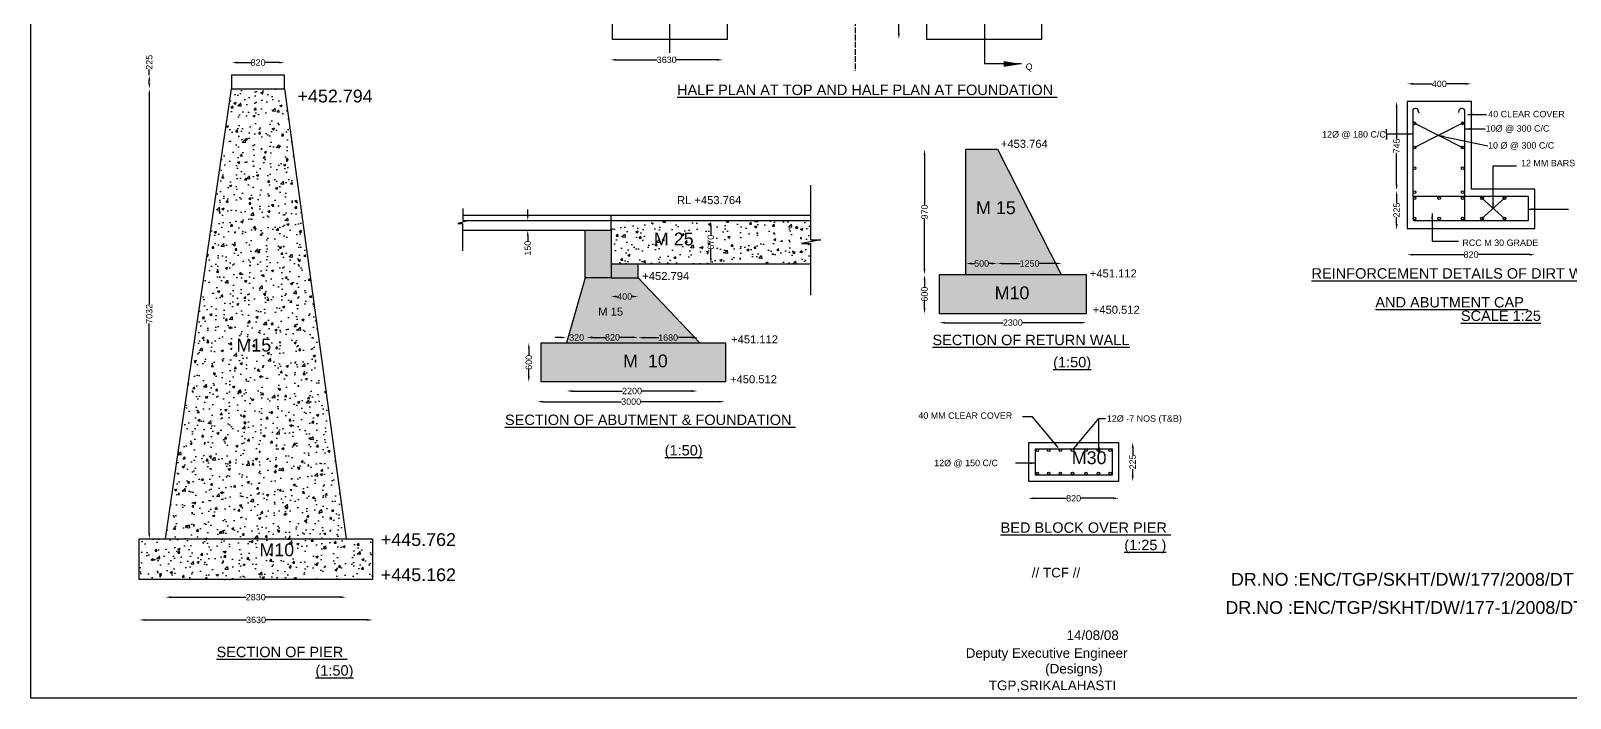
# Model space of a CAD drawing. Header units: millimetres. Extents: x 2052775 to 2129090, y 45591445 to 45653592.
# Drawn here: x 2052775 to 2100881, y 45591445 to 45612299 of the extents above; entities that cross this region are included whole.
import ezdxf

# ---------------------------------------------------------------- set-up
doc = ezdxf.new("R2010")
doc.units = ezdxf.units.MM
doc.header["$MEASUREMENT"] = 0
doc.linetypes.add('ACAD_ISO02W100', pattern=[15, 12, -3])
for name, color, linetype in [('DIMENSIONS', 7, 'Continuous'), ('DRAWING', 2, 'Continuous'), ('TEXT', 7, 'Continuous')]:
    doc.layers.add(name, color=color, linetype=linetype)
doc.styles.get("Standard").update_dxf_attribs({"font": 'arial.ttf', "height": 200})
doc.dimstyles.get("Standard").update_dxf_attribs({"dimtxt": 200, "dimasz": 175, "dimexe": 0.18, "dimexo": 0.0625, "dimgap": 0.09, "dimtad": 0, "dimdec": 0, "dimzin": 0, "dimdsep": 46, "dimtxsty": 'Standard', "dimcen": 0.09, "dimse1": 1, "dimse2": 1, "dimadec": 0, "dimazin": 0, "dimtfac": 1, "dimtdec": 0, "dimtofl": 0, "dimtmove": 0, "dimatfit": 3, "dimfxl": 1, "dimtolj": 1, "dimtzin": 0, "dimarcsym": 0})
pattern_1 = [(50, (0, 0), (717.2601826, -62.752135), [75, -825]), (355, (0, 0), (-138.751334, 752.192134), [60, -660]), (100.4514445, (59.8, -5.2), (578.508847, 689.439991), [63.740192, -701.142112]), (46.1842, (0, 200), (1067.24133, -165.51928), [112.5, -1237.5]), (96.6356355, (88.9, 186.2), (934.661946, 974.1186), [95.610342, -1051.71376]), (351.184164, (0, 200), (934.661945, 974.1186), [90, -990]), (21, (100, 150), (596.907052, -402.618891), [75, -825]), (326, (100, 150), (243.315332, 725.150045), [60, -660]), (71.4514447, (149.74, 116.45), (840.222377, 322.531153), [63.74019, -701.142112]), (37.5, (0, 0), (12.1598553, 332.8938538), [0, -652, 0, -670, 0, -662.5]), (7.5, (0, 0), (263.0695374, 394.411712), [0, -382, 0, -637, 0, -252.5]), (327.5, (-223, 0), (533.8224362, -22.5548717), [0, -250, 0, -780, 0, -1035]), (317.5, (-323, 0), (583.1861693, 100.1049823), [0, -325, 0, -518, 0, -735])]

# ---------------------------------------------------------------- blocks, each defined once
blk = doc.blocks.new('*D99')
at = {"layer": 'Defpoints', "color": 0, "transparency": 16777216}
for p in [(2070891, 45611367), (2074403, 45611391), (2074403, 45611367)]:
    blk.add_point(p, dxfattribs=at)
at = {"layer": 'DIMENSIONS', "color": 0, "lineweight": -2, "transparency": 16777216}
for p, q in [((2071066, 45611391), (2072349, 45611391)), ((2074228, 45611391), (2072945, 45611391))]:
    blk.add_line(p, q, dxfattribs=at)
at = {"layer": 'DIMENSIONS', "color": 0, "transparency": 16777216}
for points in [[(2071066, 45611420), (2071066, 45611362), (2070891, 45611391)], [(2074228, 45611420), (2074228, 45611362), (2074403, 45611391)]]:
    blk.add_solid(points, dxfattribs=at)
at = {"layer": 'DIMENSIONS', "color": 0, "transparency": 16777216, "insert": (2072647, 45611391), "char_height": 200, "attachment_point": 5}
blk.add_mtext('\\A1;3630', dxfattribs=at)
blk = doc.blocks.new('*D112')
at = {"layer": 'Defpoints', "color": 0, "transparency": 16777216}
for p in [(2097792, 45610642), (2095790, 45610091), (2097792, 45610091)]:
    blk.add_point(p, dxfattribs=at)
at = {"layer": 'DIMENSIONS', "color": 0, "lineweight": -2, "transparency": 16777216}
for p, q in [((2095965, 45610642), (2096566, 45610642)), ((2097617, 45610642), (2097015, 45610642))]:
    blk.add_line(p, q, dxfattribs=at)
at = {"layer": 'DIMENSIONS', "color": 0, "transparency": 16777216}
for points in [[(2095965, 45610671), (2095965, 45610613), (2095790, 45610642)], [(2097617, 45610671), (2097617, 45610613), (2097792, 45610642)]]:
    blk.add_solid(points, dxfattribs=at)
at = {"layer": 'DIMENSIONS', "color": 0, "transparency": 16777216, "insert": (2096791, 45610642), "char_height": 200, "attachment_point": 5}
blk.add_mtext('\\A1;400', dxfattribs=at)
blk = doc.blocks.new('*D113')
at = {"layer": 'Defpoints', "color": 0, "transparency": 16777216}
for p in [(2095790, 45610091), (2095457, 45607313), (2095790, 45607313)]:
    blk.add_point(p, dxfattribs=at)
at = {"layer": 'DIMENSIONS', "color": 0, "lineweight": -2, "transparency": 16777216}
for p, q in [((2095457, 45609916), (2095457, 45608923)), ((2095457, 45607488), (2095457, 45608481))]:
    blk.add_line(p, q, dxfattribs=at)
at = {"layer": 'DIMENSIONS', "color": 0, "transparency": 16777216}
for points in [[(2095428, 45609916), (2095486, 45609916), (2095457, 45610091)], [(2095428, 45607488), (2095486, 45607488), (2095457, 45607313)]]:
    blk.add_solid(points, dxfattribs=at)
at = {"layer": 'DIMENSIONS', "color": 0, "transparency": 16777216, "insert": (2095457, 45608702), "char_height": 200, "attachment_point": 5, "rotation": 90}
blk.add_mtext('\\A1;745', dxfattribs=at)
blk = doc.blocks.new('*D114')
at = {"layer": 'Defpoints', "color": 0, "transparency": 16777216}
for p in [(2095457, 45607313), (2095457, 45606082), (2095457, 45606082)]:
    blk.add_point(p, dxfattribs=at)
at = {"layer": 'DIMENSIONS', "color": 0, "lineweight": -2, "transparency": 16777216}
for p, q in [((2095457, 45607138), (2095457, 45606921)), ((2095457, 45606257), (2095457, 45606474))]:
    blk.add_line(p, q, dxfattribs=at)
at = {"layer": 'DIMENSIONS', "color": 0, "transparency": 16777216}
for points in [[(2095428, 45607138), (2095486, 45607138), (2095457, 45607313)], [(2095428, 45606257), (2095486, 45606257), (2095457, 45606082)]]:
    blk.add_solid(points, dxfattribs=at)
at = {"layer": 'DIMENSIONS', "color": 0, "transparency": 16777216, "insert": (2095457, 45606698), "char_height": 200, "attachment_point": 5, "rotation": 90}
blk.add_mtext('\\A1;225', dxfattribs=at)
blk = doc.blocks.new('*D115')
at = {"layer": 'Defpoints', "color": 0, "transparency": 16777216}
for p in [(2095790, 45606121), (2099777, 45606121), (2099777, 45605304)]:
    blk.add_point(p, dxfattribs=at)
at = {"layer": 'DIMENSIONS', "color": 0, "lineweight": -2, "transparency": 16777216}
for p, q in [((2095965, 45605304), (2097563, 45605304)), ((2099602, 45605304), (2098004, 45605304))]:
    blk.add_line(p, q, dxfattribs=at)
at = {"layer": 'DIMENSIONS', "color": 0, "transparency": 16777216}
for points in [[(2095965, 45605333), (2095965, 45605275), (2095790, 45605304)], [(2099602, 45605333), (2099602, 45605275), (2099777, 45605304)]]:
    blk.add_solid(points, dxfattribs=at)
at = {"layer": 'DIMENSIONS', "color": 0, "transparency": 16777216, "insert": (2097783, 45605304), "char_height": 200, "attachment_point": 5}
blk.add_mtext('\\A1;820', dxfattribs=at)
blk = doc.blocks.new('*D119')
at = {"layer": 'Defpoints', "color": 0, "transparency": 16777216}
for p in [(2086762, 45599440), (2086762, 45598219), (2087209, 45598219)]:
    blk.add_point(p, dxfattribs=at)
at = {"layer": 'DIMENSIONS', "color": 0, "lineweight": -2, "transparency": 16777216}
for p, q in [((2087209, 45599265), (2087209, 45599053)), ((2087209, 45598394), (2087209, 45598606))]:
    blk.add_line(p, q, dxfattribs=at)
at = {"layer": 'DIMENSIONS', "color": 0, "transparency": 16777216}
for points in [[(2087180, 45599265), (2087239, 45599265), (2087209, 45599440)], [(2087180, 45598394), (2087239, 45598394), (2087209, 45598219)]]:
    blk.add_solid(points, dxfattribs=at)
at = {"layer": 'DIMENSIONS', "color": 0, "transparency": 16777216, "insert": (2087209, 45598829), "char_height": 200, "attachment_point": 5, "rotation": 90}
blk.add_mtext('\\A1;225', dxfattribs=at)
blk = doc.blocks.new('*D120')
at = {"layer": 'Defpoints', "color": 0, "transparency": 16777216}
for p in [(2083946, 45597680), (2086779, 45597691), (2086779, 45597680)]:
    blk.add_point(p, dxfattribs=at)
at = {"layer": 'DIMENSIONS', "color": 0, "lineweight": -2, "transparency": 16777216}
for p, q in [((2084121, 45597691), (2085142, 45597691)), ((2086604, 45597691), (2085584, 45597691))]:
    blk.add_line(p, q, dxfattribs=at)
at = {"layer": 'DIMENSIONS', "color": 0, "transparency": 16777216}
for points in [[(2084121, 45597720), (2084121, 45597662), (2083946, 45597691)], [(2086604, 45597720), (2086604, 45597662), (2086779, 45597691)]]:
    blk.add_solid(points, dxfattribs=at)
at = {"layer": 'DIMENSIONS', "color": 0, "transparency": 16777216, "insert": (2085363, 45597691), "char_height": 200, "attachment_point": 5}
blk.add_mtext('\\A1;820', dxfattribs=at)
blk = doc.blocks.new('*D121')
at = {"layer": 'Defpoints', "color": 0, "transparency": 16777216}
for p in [(2080705, 45604682), (2081170, 45604682), (2081170, 45603458)]:
    blk.add_point(p, dxfattribs=at)
at = {"layer": 'DIMENSIONS', "color": 0, "lineweight": -2, "transparency": 16777216}
for p, q in [((2080705, 45604507), (2080705, 45604291)), ((2080705, 45603633), (2080705, 45603849))]:
    blk.add_line(p, q, dxfattribs=at)
at = {"layer": 'DIMENSIONS', "color": 0, "transparency": 16777216}
for points in [[(2080675, 45604507), (2080734, 45604507), (2080705, 45604682)], [(2080675, 45603633), (2080734, 45603633), (2080705, 45603458)]]:
    blk.add_solid(points, dxfattribs=at)
at = {"layer": 'DIMENSIONS', "color": 0, "transparency": 16777216, "insert": (2080705, 45604070), "char_height": 200, "attachment_point": 5, "rotation": 90}
blk.add_mtext('\\A1;600', dxfattribs=at)
blk = doc.blocks.new('*D122')
at = {"layer": 'Defpoints', "color": 0, "transparency": 16777216}
for p in [(2080705, 45608595), (2081170, 45608595), (2081170, 45604682)]:
    blk.add_point(p, dxfattribs=at)
at = {"layer": 'DIMENSIONS', "color": 0, "lineweight": -2, "transparency": 16777216}
for p, q in [((2080705, 45608420), (2080705, 45606859)), ((2080705, 45604857), (2080705, 45606418))]:
    blk.add_line(p, q, dxfattribs=at)
at = {"layer": 'DIMENSIONS', "color": 0, "transparency": 16777216}
for points in [[(2080675, 45608420), (2080734, 45608420), (2080705, 45608595)], [(2080675, 45604857), (2080734, 45604857), (2080705, 45604682)]]:
    blk.add_solid(points, dxfattribs=at)
at = {"layer": 'DIMENSIONS', "color": 0, "transparency": 16777216, "insert": (2080705, 45606638), "char_height": 200, "attachment_point": 5, "rotation": 90}
blk.add_mtext('\\A1;970', dxfattribs=at)
blk = doc.blocks.new('*D123')
at = {"layer": 'Defpoints', "color": 0, "transparency": 16777216}
for p in [(2081996, 45604976), (2082979, 45605028), (2082979, 45604976)]:
    blk.add_point(p, dxfattribs=at)
at = {"layer": 'DIMENSIONS', "color": 0, "lineweight": -2, "transparency": 16777216}
for p, q in [((2082171, 45605028), (2082267, 45605028)), ((2082804, 45605028), (2082708, 45605028))]:
    blk.add_line(p, q, dxfattribs=at)
at = {"layer": 'DIMENSIONS', "color": 0, "transparency": 16777216}
for points in [[(2082171, 45605057), (2082171, 45604999), (2081996, 45605028)], [(2082804, 45605057), (2082804, 45604999), (2082979, 45605028)]]:
    blk.add_solid(points, dxfattribs=at)
at = {"layer": 'DIMENSIONS', "color": 0, "transparency": 16777216, "insert": (2082487, 45605028), "char_height": 200, "attachment_point": 5}
blk.add_mtext('\\A1;500', dxfattribs=at)
blk = doc.blocks.new('*D124')
at = {"layer": 'Defpoints', "color": 0, "transparency": 16777216}
for p in [(2082979, 45605028), (2084990, 45605028), (2084990, 45605028)]:
    blk.add_point(p, dxfattribs=at)
at = {"layer": 'DIMENSIONS', "color": 0, "lineweight": -2, "transparency": 16777216}
for p, q in [((2083154, 45605028), (2083696, 45605028)), ((2084815, 45605028), (2084274, 45605028))]:
    blk.add_line(p, q, dxfattribs=at)
at = {"layer": 'DIMENSIONS', "color": 0, "transparency": 16777216}
for points in [[(2083154, 45605057), (2083154, 45604999), (2082979, 45605028)], [(2084815, 45605057), (2084815, 45604999), (2084990, 45605028)]]:
    blk.add_solid(points, dxfattribs=at)
at = {"layer": 'DIMENSIONS', "color": 0, "transparency": 16777216, "insert": (2083985, 45605028), "char_height": 200, "attachment_point": 5}
blk.add_mtext('\\A1;1250', dxfattribs=at)
blk = doc.blocks.new('*D125')
at = {"layer": 'Defpoints', "color": 0, "transparency": 16777216}
for p in [(2074166, 45606367), (2074025, 45605016), (2074166, 45605016)]:
    blk.add_point(p, dxfattribs=at)
at = {"layer": 'DIMENSIONS', "color": 0, "lineweight": -2, "transparency": 16777216}
for p, q in [((2074025, 45606192), (2074025, 45605913)), ((2074025, 45605191), (2074025, 45605470))]:
    blk.add_line(p, q, dxfattribs=at)
at = {"layer": 'DIMENSIONS', "color": 0, "transparency": 16777216}
for points in [[(2073996, 45606192), (2074054, 45606192), (2074025, 45606367)], [(2073996, 45605191), (2074054, 45605191), (2074025, 45605016)]]:
    blk.add_solid(points, dxfattribs=at)
at = {"layer": 'DIMENSIONS', "color": 0, "transparency": 16777216, "insert": (2074025, 45605692), "char_height": 200, "attachment_point": 5, "rotation": 90}
blk.add_mtext('\\A1;670', dxfattribs=at)
blk = doc.blocks.new('*D126')
at = {"layer": 'Defpoints', "color": 0, "transparency": 16777216}
for p in [(2070913, 45604578), (2071752, 45604578), (2071752, 45603996)]:
    blk.add_point(p, dxfattribs=at)
at = {"layer": 'DIMENSIONS', "color": 0, "lineweight": -2, "transparency": 16777216}
for p, q in [((2071088, 45603996), (2071108, 45603996)), ((2071577, 45603996), (2071557, 45603996))]:
    blk.add_line(p, q, dxfattribs=at)
at = {"layer": 'DIMENSIONS', "color": 0, "transparency": 16777216}
for points in [[(2071088, 45604025), (2071088, 45603967), (2070913, 45603996)], [(2071577, 45604025), (2071577, 45603967), (2071752, 45603996)]]:
    blk.add_solid(points, dxfattribs=at)
at = {"layer": 'DIMENSIONS', "color": 0, "transparency": 16777216, "insert": (2071333, 45603996), "char_height": 200, "attachment_point": 5}
blk.add_mtext('\\A1;400', dxfattribs=at)
blk = doc.blocks.new('*D127')
at = {"layer": 'Defpoints', "color": 0, "transparency": 16777216}
for p in [(2069511, 45602550), (2070152, 45602715), (2070152, 45602550)]:
    blk.add_point(p, dxfattribs=at)
at = {"layer": 'DIMENSIONS', "color": 0, "lineweight": -2, "transparency": 16777216}
for p, q in [((2069336, 45602715), (2069161, 45602715)), ((2070327, 45602715), (2070502, 45602715))]:
    blk.add_line(p, q, dxfattribs=at)
at = {"layer": 'DIMENSIONS', "color": 0, "transparency": 16777216}
for points in [[(2069336, 45602744), (2069336, 45602686), (2069511, 45602715)], [(2070327, 45602744), (2070327, 45602686), (2070152, 45602715)]]:
    blk.add_solid(points, dxfattribs=at)
at = {"layer": 'DIMENSIONS', "color": 0, "transparency": 16777216, "insert": (2069832, 45602715), "char_height": 200, "attachment_point": 5}
blk.add_mtext('\\A1;320', dxfattribs=at)
blk = doc.blocks.new('*D128')
at = {"layer": 'Defpoints', "color": 0, "transparency": 16777216}
for p in [(2070152, 45602715), (2071755, 45602720), (2071755, 45602715)]:
    blk.add_point(p, dxfattribs=at)
at = {"layer": 'DIMENSIONS', "color": 0, "lineweight": -2, "transparency": 16777216}
for p, q in [((2070327, 45602720), (2070733, 45602720)), ((2071580, 45602720), (2071174, 45602720))]:
    blk.add_line(p, q, dxfattribs=at)
at = {"layer": 'DIMENSIONS', "color": 0, "transparency": 16777216}
for points in [[(2070327, 45602749), (2070327, 45602691), (2070152, 45602720)], [(2071580, 45602749), (2071580, 45602691), (2071755, 45602720)]]:
    blk.add_solid(points, dxfattribs=at)
at = {"layer": 'DIMENSIONS', "color": 0, "transparency": 16777216, "insert": (2070953, 45602720), "char_height": 200, "attachment_point": 5}
blk.add_mtext('\\A1;820', dxfattribs=at)
blk = doc.blocks.new('*D129')
at = {"layer": 'Defpoints', "color": 0, "transparency": 16777216}
for p in [(2071760, 45602721), (2073620, 45602721), (2073620, 45602711)]:
    blk.add_point(p, dxfattribs=at)
at = {"layer": 'DIMENSIONS', "color": 0, "lineweight": -2, "transparency": 16777216}
for p, q in [((2071935, 45602711), (2072401, 45602711)), ((2073445, 45602711), (2072979, 45602711))]:
    blk.add_line(p, q, dxfattribs=at)
at = {"layer": 'DIMENSIONS', "color": 0, "transparency": 16777216}
for points in [[(2071935, 45602740), (2071935, 45602682), (2071760, 45602711)], [(2073445, 45602740), (2073445, 45602682), (2073620, 45602711)]]:
    blk.add_solid(points, dxfattribs=at)
at = {"layer": 'DIMENSIONS', "color": 0, "transparency": 16777216, "insert": (2072690, 45602711), "char_height": 200, "attachment_point": 5}
blk.add_mtext('\\A1;1680', dxfattribs=at)
blk = doc.blocks.new('*D130')
at = {"layer": 'Defpoints', "color": 0, "transparency": 16777216}
for p in [(2068723, 45602550), (2068337, 45601325), (2068723, 45601325)]:
    blk.add_point(p, dxfattribs=at)
at = {"layer": 'DIMENSIONS', "color": 0, "lineweight": -2, "transparency": 16777216}
for p, q in [((2068337, 45602375), (2068337, 45602159)), ((2068337, 45601500), (2068337, 45601717))]:
    blk.add_line(p, q, dxfattribs=at)
at = {"layer": 'DIMENSIONS', "color": 0, "transparency": 16777216}
for points in [[(2068308, 45602375), (2068366, 45602375), (2068337, 45602550)], [(2068308, 45601500), (2068366, 45601500), (2068337, 45601325)]]:
    blk.add_solid(points, dxfattribs=at)
at = {"layer": 'DIMENSIONS', "color": 0, "transparency": 16777216, "insert": (2068337, 45601938), "char_height": 200, "attachment_point": 5, "rotation": 90}
blk.add_mtext('\\A1;600', dxfattribs=at)
blk = doc.blocks.new('*D131')
at = {"layer": 'Defpoints', "color": 0, "transparency": 16777216}
for p in [(2069523, 45600962), (2073607, 45601043), (2073607, 45600962)]:
    blk.add_point(p, dxfattribs=at)
at = {"layer": 'DIMENSIONS', "color": 0, "lineweight": -2, "transparency": 16777216}
for p, q in [((2069698, 45601043), (2071265, 45601043)), ((2073432, 45601043), (2071865, 45601043))]:
    blk.add_line(p, q, dxfattribs=at)
at = {"layer": 'DIMENSIONS', "color": 0, "transparency": 16777216}
for points in [[(2069698, 45601072), (2069698, 45601014), (2069523, 45601043)], [(2073432, 45601072), (2073432, 45601014), (2073607, 45601043)]]:
    blk.add_solid(points, dxfattribs=at)
at = {"layer": 'DIMENSIONS', "color": 0, "transparency": 16777216, "insert": (2071565, 45601043), "char_height": 200, "attachment_point": 5}
blk.add_mtext('\\A1;2200', dxfattribs=at)
blk = doc.blocks.new('*D132')
at = {"layer": 'Defpoints', "color": 0, "transparency": 16777216}
for p in [(2068605, 45600710), (2068605, 45600580), (2074468, 45600580)]:
    blk.add_point(p, dxfattribs=at)
at = {"layer": 'DIMENSIONS', "color": 0, "lineweight": -2, "transparency": 16777216}
for p, q in [((2068780, 45600710), (2071238, 45600710)), ((2074293, 45600710), (2071835, 45600710))]:
    blk.add_line(p, q, dxfattribs=at)
at = {"layer": 'DIMENSIONS', "color": 0, "transparency": 16777216}
for points in [[(2068780, 45600739), (2068780, 45600681), (2068605, 45600710)], [(2074293, 45600739), (2074293, 45600681), (2074468, 45600710)]]:
    blk.add_solid(points, dxfattribs=at)
at = {"layer": 'DIMENSIONS', "color": 0, "transparency": 16777216, "insert": (2071536, 45600710), "char_height": 200, "attachment_point": 5}
blk.add_mtext('\\A1;3000', dxfattribs=at)
blk = doc.blocks.new('*D133')
at = {"layer": 'Defpoints', "color": 0, "transparency": 16777216}
for p in [(2056173, 45595156), (2063457, 45595156), (2063457, 45593891)]:
    blk.add_point(p, dxfattribs=at)
at = {"layer": 'DIMENSIONS', "color": 0, "lineweight": -2, "transparency": 16777216}
for p, q in [((2056348, 45593891), (2059517, 45593891)), ((2063282, 45593891), (2060113, 45593891))]:
    blk.add_line(p, q, dxfattribs=at)
at = {"layer": 'DIMENSIONS', "color": 0, "transparency": 16777216}
for points in [[(2056348, 45593920), (2056348, 45593862), (2056173, 45593891)], [(2063282, 45593920), (2063282, 45593862), (2063457, 45593891)]]:
    blk.add_solid(points, dxfattribs=at)
at = {"layer": 'DIMENSIONS', "color": 0, "transparency": 16777216, "insert": (2059815, 45593891), "char_height": 200, "attachment_point": 5}
blk.add_mtext('\\A1;3630', dxfattribs=at)
blk = doc.blocks.new('*D134')
at = {"layer": 'Defpoints', "color": 0, "transparency": 16777216}
for p in [(2056984, 45596422), (2062626, 45596422), (2062626, 45594602)]:
    blk.add_point(p, dxfattribs=at)
at = {"layer": 'DIMENSIONS', "color": 0, "lineweight": -2, "transparency": 16777216}
for p, q in [((2057159, 45594602), (2059505, 45594602)), ((2062451, 45594602), (2060105, 45594602))]:
    blk.add_line(p, q, dxfattribs=at)
at = {"layer": 'DIMENSIONS', "color": 0, "transparency": 16777216}
for points in [[(2057159, 45594631), (2057159, 45594573), (2056984, 45594602)], [(2062451, 45594631), (2062451, 45594573), (2062626, 45594602)]]:
    blk.add_solid(points, dxfattribs=at)
at = {"layer": 'DIMENSIONS', "color": 0, "transparency": 16777216, "insert": (2059805, 45594602), "char_height": 200, "attachment_point": 5}
blk.add_mtext('\\A1;2830', dxfattribs=at)
blk = doc.blocks.new('*D135')
at = {"layer": 'Defpoints', "color": 0, "transparency": 16777216}
for p in [(2060706, 45611305), (2059051, 45610917), (2060706, 45610917)]:
    blk.add_point(p, dxfattribs=at)
at = {"layer": 'DIMENSIONS', "color": 0, "lineweight": -2, "transparency": 16777216}
for p, q in [((2059226, 45611305), (2059658, 45611305)), ((2060531, 45611305), (2060100, 45611305))]:
    blk.add_line(p, q, dxfattribs=at)
at = {"layer": 'DIMENSIONS', "color": 0, "transparency": 16777216}
for points in [[(2059226, 45611334), (2059226, 45611276), (2059051, 45611305)], [(2060531, 45611334), (2060531, 45611276), (2060706, 45611305)]]:
    blk.add_solid(points, dxfattribs=at)
at = {"layer": 'DIMENSIONS', "color": 0, "transparency": 16777216, "insert": (2059879, 45611305), "char_height": 200, "attachment_point": 5}
blk.add_mtext('\\A1;820', dxfattribs=at)
blk = doc.blocks.new('*D136')
at = {"layer": 'Defpoints', "color": 0, "transparency": 16777216}
for p in [(2056478, 45610917), (2059051, 45610917), (2059051, 45610484)]:
    blk.add_point(p, dxfattribs=at)
at = {"layer": 'DIMENSIONS', "color": 0, "lineweight": -2, "transparency": 16777216}
for p, q in [((2056478, 45610917), (2056478, 45611092)), ((2056478, 45610659), (2056478, 45610742))]:
    blk.add_line(p, q, dxfattribs=at)
at = {"layer": 'DIMENSIONS', "color": 0, "transparency": 16777216}
for points in [[(2056449, 45610742), (2056508, 45610742), (2056478, 45610917)], [(2056449, 45610659), (2056508, 45610659), (2056478, 45610484)]]:
    blk.add_solid(points, dxfattribs=at)
at = {"layer": 'DIMENSIONS', "color": 0, "transparency": 16777216, "insert": (2056478, 45611315), "char_height": 200, "attachment_point": 5, "rotation": 90}
blk.add_mtext('\\A1;225', dxfattribs=at)
blk = doc.blocks.new('*D137')
at = {"layer": 'Defpoints', "color": 0, "transparency": 16777216}
for p in [(2059051, 45610484), (2056478, 45596422), (2059051, 45596422)]:
    blk.add_point(p, dxfattribs=at)
at = {"layer": 'DIMENSIONS', "color": 0, "lineweight": -2, "transparency": 16777216}
for p, q in [((2056478, 45610309), (2056478, 45603750)), ((2056478, 45596597), (2056478, 45603156))]:
    blk.add_line(p, q, dxfattribs=at)
at = {"layer": 'DIMENSIONS', "color": 0, "transparency": 16777216}
for points in [[(2056449, 45610309), (2056508, 45610309), (2056478, 45610484)], [(2056449, 45596597), (2056508, 45596597), (2056478, 45596422)]]:
    blk.add_solid(points, dxfattribs=at)
at = {"layer": 'DIMENSIONS', "color": 0, "transparency": 16777216, "insert": (2056478, 45603453), "char_height": 200, "attachment_point": 5, "rotation": 90}
blk.add_mtext('\\A1;7032', dxfattribs=at)
blk = doc.blocks.new('*D138')
at = {"layer": 'Defpoints', "color": 0, "transparency": 16777216}
for p in [(2081170, 45603458), (2085757, 45603458), (2085757, 45603179)]:
    blk.add_point(p, dxfattribs=at)
at = {"layer": 'DIMENSIONS', "color": 0, "lineweight": -2, "transparency": 16777216}
for p, q in [((2081345, 45603179), (2083163, 45603179)), ((2085582, 45603179), (2083764, 45603179))]:
    blk.add_line(p, q, dxfattribs=at)
at = {"layer": 'DIMENSIONS', "color": 0, "transparency": 16777216}
for points in [[(2081345, 45603208), (2081345, 45603149), (2081170, 45603179)], [(2085582, 45603208), (2085582, 45603149), (2085757, 45603179)]]:
    blk.add_solid(points, dxfattribs=at)
at = {"layer": 'DIMENSIONS', "color": 0, "transparency": 16777216, "insert": (2083463, 45603179), "char_height": 200, "attachment_point": 5}
blk.add_mtext('\\A1;2300', dxfattribs=at)
blk = doc.blocks.new('*D139')
at = {"layer": 'Defpoints', "color": 0, "transparency": 16777216}
for p in [(2068305, 45606367), (2068305, 45606068), (2068305, 45606068)]:
    blk.add_point(p, dxfattribs=at)
at = {"layer": 'DIMENSIONS', "color": 0, "lineweight": -2, "transparency": 16777216}
for p, q in [((2068305, 45606542), (2068305, 45606717)), ((2068305, 45605893), (2068305, 45605718))]:
    blk.add_line(p, q, dxfattribs=at)
at = {"layer": 'DIMENSIONS', "color": 0, "transparency": 16777216}
for points in [[(2068276, 45606542), (2068335, 45606542), (2068305, 45606367)], [(2068276, 45605893), (2068335, 45605893), (2068305, 45606068)]]:
    blk.add_solid(points, dxfattribs=at)
at = {"layer": 'DIMENSIONS', "color": 0, "transparency": 16777216, "insert": (2068305, 45605506), "char_height": 200, "attachment_point": 5, "rotation": 90}
blk.add_mtext('\\A1;150', dxfattribs=at)
blk = doc.blocks.new('*D142')
at = {"layer": 'Defpoints', "color": 0, "transparency": 16777216}
for p in [(2080769, 45626190), (2079902, 45612040), (2080769, 45612040)]:
    blk.add_point(p, dxfattribs=at)
at = {"layer": 'DIMENSIONS', "color": 0, "lineweight": -2, "transparency": 16777216}
for p, q in [((2079902, 45626015), (2079902, 45619482)), ((2079902, 45612215), (2079902, 45618748))]:
    blk.add_line(p, q, dxfattribs=at)
at = {"layer": 'DIMENSIONS', "color": 0, "transparency": 16777216}
for points in [[(2079872, 45626015), (2079931, 45626015), (2079902, 45626190)], [(2079872, 45612215), (2079931, 45612215), (2079902, 45612040)]]:
    blk.add_solid(points, dxfattribs=at)
at = {"layer": 'DIMENSIONS', "color": 0, "transparency": 16777216, "insert": (2079902, 45619115), "char_height": 200, "attachment_point": 5, "rotation": 90}
blk.add_mtext('\\A1;14030', dxfattribs=at)

msp = doc.modelspace()

# ---------------------------------------------------------------- hatches: boundary and pattern name
at = {"layer": 'DIMENSIONS'}
h = msp.add_hatch(dxfattribs=at)
h.set_pattern_fill('AR-CONC', color=0, scale=100)
h.set_pattern_definition(pattern_1)
h.paths.add_polyline_path([(2060708.2, 45610484.3), (2059051.2, 45610484.3), (2056984.3, 45596422.2), (2062625.7, 45596422.2)])
h.paths.add_polyline_path([(2059097.6, 45602169.3), (2060388.9, 45602169.3), (2060388.9, 45602782), (2059097.6, 45602782)], flags=24)
h = msp.add_hatch(dxfattribs=at)
h.set_pattern_fill('AR-CONC', color=0, scale=100)
h.set_pattern_definition(pattern_1)
h.paths.add_polyline_path([(2082982.5, 45608600.7), (2081995.6, 45608600.7), (2081995.6, 45604681.9), (2084972.2, 45604681.9)])
h.paths.add_polyline_path([(2085757.1, 45604681.9), (2081169.9, 45604681.9), (2081169.9, 45603457.9), (2085757.1, 45603457.9)])
h.paths.add_polyline_path([(2074479.2, 45602550.3), (2068723.2, 45602550.3), (2068723.2, 45601325.4), (2074479.2, 45601325.4)])
h.paths.add_polyline_path([(2071752.1, 45604577.5), (2070913.1, 45604577.5), (2070103, 45604577.5), (2069511.1, 45602550.3), (2073679.3, 45602550.3)])
h.paths.add_polyline_path([(2071752.1, 45605016.3), (2070913.1, 45605016.3), (2070913.1, 45604577.5), (2071752.1, 45604577.5)])
h.paths.add_polyline_path([(2070913.1, 45606067.6), (2070103, 45606067.6), (2070103, 45604577.5), (2070913.1, 45604577.5)])
h.paths.add_polyline_path([(2082205.1, 45604820.8), (2082771.3, 45604820.8), (2082771.3, 45605232.9), (2082205.1, 45605232.9)], flags=24)
h.paths.add_polyline_path([(2083615.4, 45604820.8), (2084336.9, 45604820.8), (2084336.9, 45605232.9), (2083615.4, 45605232.9)], flags=24)
h.paths.add_polyline_path([(2082209.9, 45606461.4), (2083656.4, 45606461.4), (2083656.4, 45607074.1), (2082209.9, 45607074.1)], flags=24)
h.paths.add_polyline_path([(2082790.8, 45603803.1), (2084082.1, 45603803.1), (2084082.1, 45604415.8), (2082790.8, 45604415.8)], flags=24)
h.paths.add_polyline_path([(2071181.3, 45601675.2), (2072938.3, 45601675.2), (2072938.3, 45602287.9), (2071181.3, 45602287.9)], flags=24)
h.paths.add_polyline_path([(2071054.4, 45603788.4), (2071620.6, 45603788.4), (2071620.6, 45604200.5), (2071054.4, 45604200.5)], flags=24)
h.paths.add_polyline_path([(2069549.3, 45602507.2), (2070115.5, 45602507.2), (2070115.5, 45602919.4), (2069549.3, 45602919.4)], flags=9)
h.paths.add_polyline_path([(2070671.4, 45602512.7), (2071237.6, 45602512.7), (2071237.6, 45602924.8), (2070671.4, 45602924.8)], flags=9)
h.paths.add_polyline_path([(2072320.9, 45602503.5), (2073042.4, 45602503.5), (2073042.4, 45602915.7), (2072320.9, 45602915.7)], flags=9)
h.paths.add_polyline_path([(2070443.7, 45603331.5), (2071444.8, 45603331.5), (2071444.8, 45603714.4), (2070443.7, 45603714.4)], flags=24)
h = msp.add_hatch(dxfattribs=at)
h.set_pattern_fill('AR-CONC', color=0, scale=100)
h.set_pattern_definition(pattern_1)
h.paths.add_polyline_path([(2077465.3, 45605766.8), (2077145, 45605766.8), (2077145, 45606367), (2070913.1, 45606367), (2070913.1, 45606067.6), (2070913.1, 45605016.3), (2077137.5, 45605016.3), (2077137.5, 45605652.7), (2076857, 45605652.7)])
h.paths.add_polyline_path([(2074232.8, 45605410), (2074232.8, 45605976.2), (2073820.6, 45605976.2), (2073820.6, 45605410)], flags=24)
h.paths.add_polyline_path([(2072143.8, 45605485.3), (2073590.3, 45605485.3), (2073590.3, 45606098), (2072143.8, 45606098)], flags=24)
h = msp.add_hatch(dxfattribs=at)
h.set_pattern_fill('AR-CONC', color=0, scale=100)
h.set_pattern_definition(pattern_1)
h.paths.add_polyline_path([(2063457.3, 45596422.2), (2056157.6, 45596422.2), (2056157.6, 45595155.7), (2063457.3, 45595155.7)])
h.paths.add_polyline_path([(2059816.7, 45595772.9), (2061108, 45595772.9), (2061108, 45596385.6), (2059816.7, 45596385.6)], flags=24)

# ---------------------------------------------------------------- linework, layer by layer
at = {"layer": 'DRAWING', "color": 0}
for points in [[(2052775.1, 45653592.2), (2128957, 45653592.2), (2128957, 45591445.5), (2052775.1, 45591445.5)], [(2059051.2, 45610484.3), (2060706.3, 45610484.3), (2060706.3, 45610916.7), (2059051.2, 45610916.7)], [(2095969.8, 45606368.5), (2099574.7, 45606368.5), (2099574.7, 45607123.8), (2095969.8, 45607123.8)], [(2081169.9, 45604681.9), (2085757.1, 45604681.9), (2085757.1, 45603457.9), (2081169.9, 45603457.9)], [(2068723.2, 45602550.3), (2074479.2, 45602550.3), (2074479.2, 45601325.4), (2068723.2, 45601325.4)], [(2083963.3, 45599439.7), (2086762.4, 45599439.7), (2086762.4, 45598219.2), (2083963.3, 45598219.2)], [(2084173.2, 45599240.7), (2086565.8, 45599240.7), (2086565.8, 45598409.6), (2084173.2, 45598409.6)], [(2056157.6, 45596422.2), (2063457.3, 45596422.2), (2063457.3, 45595155.7), (2056157.6, 45595155.7)]]:
    msp.add_lwpolyline(points, close=True, dxfattribs=at)
at = {"layer": 'DRAWING', "color": 0, "linetype": 'ACAD_ISO02W100', "ltscale": 15}
msp.add_lwpolyline([(2078540.2, 45635354.7), (2078540.2, 45611049.8)], dxfattribs=at)
at = {"layer": 'DRAWING', "color": 0}
for points in [[(2072741.1, 45611609.1), (2072741.1, 45628059.6)], [(2082574.2, 45628019.7), (2082574.2, 45611266.3)], [(2070944.5, 45619144), (2070944.5, 45612040.2), (2074548.5, 45612040.2), (2074548.5, 45619144)], [(2080769, 45619144), (2080769, 45612040.2), (2084373.1, 45612040.2), (2084373.1, 45619144)], [(2056984.3, 45596422.2), (2059051.2, 45610484.3), (2060708.2, 45610484.3), (2062625.7, 45596422.2)], [(2095789.5, 45610091.2), (2095789.5, 45606120.8), (2099777.5, 45606120.8), (2099777.5, 45607349.8), (2097791.6, 45607349.8), (2097791.6, 45610091.2), (2095789.5, 45610091.2)], [(2096016.5, 45609407.9), (2097519.3, 45608656)], [(2097519.3, 45609407.9), (2096016.5, 45608656)], [(2081995.6, 45604681.9), (2081995.6, 45608600.7), (2082982.5, 45608600.7), (2084972.2, 45604681.9)], [(2077145, 45607475.8), (2077145, 45605766.8), (2077465.3, 45605766.8), (2076857, 45605652.7), (2077137.5, 45605652.7), (2077137.5, 45604039)], [(2066277.1, 45606750.7), (2066277.1, 45606367), (2066452.4, 45606367), (2066114.9, 45606275.8), (2066269.7, 45606275.8), (2066269.7, 45605428.6)], [(2098825.3, 45607067), (2098124.1, 45606437.3)], [(2098124.1, 45607067), (2098825.3, 45606437.3)], [(2066269.7, 45606067.6), (2070913.1, 45606067.6), (2070913.1, 45606539.2)], [(2066277.1, 45606539.2), (2077145, 45606539.2)], [(2066452.4, 45606367), (2077145, 45606367)], [(2070913.1, 45606067.6), (2070913.1, 45604577.5), (2070103, 45604577.5), (2070103, 45606067.6)], [(2070913.1, 45605016.3), (2077137.5, 45605016.3)], [(2070913.1, 45604577.5), (2071752.1, 45604577.5), (2071752.1, 45605016.3)], [(2070103, 45604577.5), (2069511.1, 45602550.3)], [(2071752.1, 45604577.5), (2073679.3, 45602550.3)]]:
    msp.add_lwpolyline(points, dxfattribs=at)
for points in [[(2095969.8, 45607123.8), (2095969.8, 45609804.3, -1), (2096119.9, 45609804.3), (2096147.8, 45609730.8)], [(2097400.6, 45609747), (2097411.8, 45609811.9, -1), (2097574.4, 45609783.8), (2097574.4, 45606368.5)]]:
    msp.add_lwpolyline(points, format="xyb", dxfattribs=at)
for centre, radius in [((2096016.5, 45609407.9), 42.6), ((2097519.3, 45609407.9), 42.6), ((2096016.5, 45608656), 42.6), ((2097519.3, 45608656), 42.6), ((2096016.5, 45608003.7), 42.6), ((2097519.3, 45608003.7), 42.6), ((2096016.5, 45607259.3), 42.6), ((2096016.5, 45607067), 42.6), ((2096786.2, 45607067), 42.6), ((2097519.3, 45607259.3), 42.6), ((2097519.3, 45607067), 42.6), ((2098124.1, 45607067), 42.6), ((2098825.3, 45607067), 42.6), ((2096016.5, 45606437.3), 42.6), ((2096786.2, 45606437.3), 42.6), ((2097519.3, 45606437.3), 42.6), ((2098124.1, 45606437.3), 42.6), ((2098825.3, 45606437.3), 42.6), ((2084228.8, 45599193.7), 40.1), ((2084585.4, 45599193.7), 40.1), ((2084946.2, 45599193.7), 40.1), ((2085326.1, 45599193.7), 40.1), ((2085749.1, 45599193.7), 40.1), ((2086142.4, 45599193.7), 40.1), ((2086505.9, 45599193.7), 40.1), ((2084228.8, 45598472.8), 40.1), ((2084585.4, 45598472.8), 40.1), ((2084946.2, 45598472.8), 40.1), ((2085326.1, 45598472.8), 40.1), ((2085749.1, 45598472.8), 40.1), ((2086142.4, 45598472.8), 40.1), ((2086505.9, 45598472.8), 40.1)]:
    msp.add_circle(centre, radius, dxfattribs=at)

# ---------------------------------------------------------------- texts
at = {"layer": 'TEXT', "color": 0}
for s, height, p in [('Q', 200, (2083864.2, 45611077.6)), ('%%UHALF PLAN AT TOP AND HALF PLAN AT FOUNDATION ', 325, (2072969.9, 45610290.6)), (' +452.794', 400, (2060956.9, 45610060.3)), ('40 CLEAR COVER ', 200, (2098319.6, 45609596.9)), ('12Ø @ 180 C/C', 200, (2093128.6, 45608963)), ('10Ø @ 300 C/C', 200, (2098240.6, 45609148)), ('+453.764', 250, (2083089, 45608642.1)), ('10 Ø @ 300 C/C', 200, (2098312.7, 45608617.4)), ('12 MM BARS 7 NOS. @ TOP & 7 NOS.@ BOTTOM ', 200, (2099342.9, 45608066.4)), ('RL +453.764', 250, (2072969.5, 45606883.4)), ('M 15', 400, (2082312, 45606570.3)), ('M 25', 400, (2072245.9, 45605594.3)), ('RCC M 30 GRADE ', 200, (2097510.7, 45605577.3)), ('+452.794', 250, (2071883.4, 45604512.4)), ('+451.112', 250, (2085868.6, 45604592.5)), ('%%UREINFORCEMENT DETAILS OF DIRT WALL ', 325, (2092796, 45604556)), ('M10', 400, (2082892.9, 45603912)), ('%%UAND ABUTMENT CAP ', 325, (2094791.4, 45603654.3)), ('M 15 ', 250, (2070507.5, 45603399.6)), ('+450.512', 250, (2085962.5, 45603458.3)), ('%%USCALE 1:25', 325, (2097465.4, 45603232.8)), ('+451.112', 250, (2074659, 45602532.6)), ('%%USECTION OF RETURN WALL', 325, (2080951.5, 45602476.5)), ('M15', 400, (2059199.7, 45602278.2)), ('M  10 ', 400, (2071283.4, 45601784.1)), ('%%U(1:50)', 325, (2084724, 45601782.8)), ('+450.512', 250, (2074625.9, 45601286.9)), ('40 MM CLEAR COVER ', 200, (2080510.4, 45600175.1)), ('%%USECTION OF ABUTMENT & FOUNDATION ', 325, (2067593.4, 45599981.5)), ('12Ø -7 NOS (T&B)', 200, (2086400.8, 45600084.3)), ('%%U(1:50)', 325, (2072583.9, 45599029)), ('M30', 400, (2085304.3, 45598758.8)), ('12Ø @ 150 C/C', 200, (2081005.7, 45598694.7)), ('+445.762', 400, (2063715.9, 45596201.3)), ('%%UBED BLOCK OVER PIER ', 325, (2083081.3, 45596614.4)), ('M10', 400, (2059918.8, 45595881.9)), ('%%U(1:25 )', 325, (2086946.8, 45596071.8)), ('+445.162', 400, (2063715.9, 45595103.3)), ('// TCF //', 300, (2084055.7, 45595220.1)), ('DR.NO :ENC/TGP/SKHT/DW/177/2008/DT 14/08/08', 400, (2090278.1, 45594959.3)), ('DR.NO :ENC/TGP/SKHT/DW/177-1/2008/DT 14/08/08', 400, (2090106.9, 45594079.6)), ('14/08/08', 300, (2085142.4, 45593264.1)), ('%%USECTION OF PIER ', 325, (2058579.8, 45592727.8)), ('Deputy Executive Engineer ', 300, (2081991.6, 45592706)), ('%%U(1:50)', 325, (2061671.8, 45592150.8)), ('(Designs)', 300, (2084475, 45592217.6)), ('TGP,SRIKALAHASTI', 300, (2082713.3, 45591696.9))]:
    msp.add_text(s, height=height, dxfattribs=at).set_placement(p)

# ---------------------------------------------------------------- dimensions: what is measured, and where the dimension line sits
at = {"layer": 'DIMENSIONS', "color": 0}
for base, p1, p2, text, picture, middle in [((2079901.6, 45612040.2), (2080769, 45626189.9), (2080769, 45612040.2), '14030', '*D142', (2079901.6, 45619115)), ((2056478.4, 45610916.7), (2059051.2, 45610484.3), (2059051.2, 45610916.7), '225', '*D136', (2056478.4, 45611315.2)), ((2056478.4, 45596422.2), (2059051.2, 45610484.3), (2059051.2, 45596422.2), '7032', '*D137', (2056478.4, 45603453.2)), ((2095457.1, 45607313.3), (2095789.5, 45610091.2), (2095789.5, 45607313.3), '745', '*D113', (2095457.1, 45608702.3)), ((2080704.6, 45608594.8), (2081169.9, 45604681.9), (2081169.9, 45608594.8), '970', '*D122', (2080704.6, 45606638.3)), ((2095457.1, 45606081.9), (2095457.1, 45607313.3), (2095457.1, 45606081.9), '225', '*D114', (2095457.1, 45606697.6)), ((2068305.4, 45606067.6), (2068305.4, 45606367), (2068305.4, 45606067.6), '150', '*D139', (2068305.4, 45605506.3)), ((2074025.3, 45605016.3), (2074166.3, 45606367), (2074166.3, 45605016.3), '670', '*D125', (2074025.3, 45605691.7)), ((2080704.6, 45604681.9), (2081169.9, 45603457.9), (2081169.9, 45604681.9), '600', '*D121', (2080704.6, 45604069.9)), ((2068337, 45601325.4), (2068723.2, 45602550.3), (2068723.2, 45601325.4), '600', '*D130', (2068337, 45601937.8)), ((2087209.4, 45598219.2), (2086762.4, 45599439.7), (2086762.4, 45598219.2), '225', '*D119', (2087209.4, 45598829.4))]:
    dim = msp.add_linear_dim(base=base, p1=p1, p2=p2, angle=90, text=text, dimstyle='Standard', dxfattribs=at)
    dim.commit()
    dim.dimension.update_dxf_attribs({"geometry": picture, "text_midpoint": middle})
for base, p1, p2, text, picture, middle in [((2060706.3, 45611304.7), (2059051.2, 45610916.7), (2060706.3, 45610916.7), '820', '*D135', (2059878.8, 45611304.7)), ((2074403, 45611391), (2070891, 45611367.2), (2074403, 45611367.2), '3630', '*D99', (2072647, 45611391)), ((2097791.6, 45610641.7), (2095789.5, 45610091.2), (2097791.6, 45610091.2), '400', '*D112', (2096790.6, 45610641.7)), ((2082979, 45605028.3), (2081995.6, 45604975.5), (2082979, 45604975.5), '500', '*D123', (2082487.3, 45605028.3)), ((2084990.3, 45605028.3), (2082979, 45605028.3), (2084990.3, 45605028.3), '1250', '*D124', (2083984.7, 45605028.3)), ((2071752.1, 45603995.9), (2070913.1, 45604577.5), (2071752.1, 45604577.5), '400', '*D126', (2071332.6, 45603995.9)), ((2085757.1, 45603178.6), (2081169.9, 45603457.9), (2085757.1, 45603457.9), '2300', '*D138', (2083463.5, 45603178.6)), ((2070152.1, 45602714.7), (2069511.1, 45602550.3), (2070152.1, 45602550.3), '320', '*D127', (2069831.6, 45602714.7)), ((2071754.9, 45602720.2), (2070152.1, 45602714.7), (2071754.9, 45602714.7), '820', '*D128', (2070953.5, 45602720.2)), ((2073620, 45602711), (2071760.4, 45602721.1), (2073620, 45602721.1), '1680', '*D129', (2072690.2, 45602711)), ((2073607.1, 45601042.8), (2069522.6, 45600961.7), (2073607.1, 45600961.7), '2200', '*D131', (2071564.8, 45601042.8)), ((2068605, 45600710.2), (2074467.8, 45600580.5), (2068605, 45600580.5), '3000', '*D132', (2071536.4, 45600710.2)), ((2086779.4, 45597690.7), (2083946, 45597679.7), (2086779.4, 45597679.7), '820', '*D120', (2085362.7, 45597690.7)), ((2062625.7, 45594601.7), (2056984.3, 45596422.2), (2062625.7, 45596422.2), '2830', '*D134', (2059805, 45594601.7)), ((2063457.3, 45593890.8), (2056172.7, 45595155.7), (2063457.3, 45595155.7), '3630', '*D133', (2059815, 45593890.8))]:
    dim = msp.add_linear_dim(base=base, p1=p1, p2=p2, text=text, dimstyle='Standard', dxfattribs=at)
    dim.commit()
    dim.dimension.update_dxf_attribs({"geometry": picture, "text_midpoint": middle})
dim = msp.add_linear_dim(base=(2099777.5, 45605304.3), p1=(2095789.5, 45606120.8), p2=(2099777.5, 45606120.8), text='820', dimstyle='Standard', dxfattribs=at)
dim.commit()
dim.dimension.update_dxf_attribs({"geometry": '*D115', "text_midpoint": (2097783.5, 45605304.3), "dimtype": 160})

# ---------------------------------------------------------------- leaders
for points, override in [([(2083730, 45611261.7), (2082573.1, 45611261.7)], {"dimasz": 550}), ([(2097677.8, 45609682.7), (2098263.6, 45609682.7)], {"dimgap": 0.09, "dimtad": 0}), ([(2095138.7, 45609070.6), (2095138.7, 45608923.5)], {"dimgap": 0.09, "dimtad": 0}), ([(2095969.8, 45609070.6), (2095138.7, 45609070.6), (2095138.7, 45609225.5)], {"dimgap": 0.09, "dimtad": 0}), ([(2096767.9, 45609031.9), (2098303.6, 45608707.4)], {"dimgap": 0.09, "dimtad": 0}), ([(2097574.4, 45609231.9), (2098221, 45609231.9)], {"dimgap": 0.09, "dimtad": 0}), ([(2098474.7, 45606752.1), (2098474.7, 45608078.4), (2099207.6, 45608078.4)], {"dimgap": 0.09, "dimtad": 0}), ([(2099551.7, 45606728.5), (2100829.5, 45606728.5)], {"dimgap": 0.09, "dimtad": 0}), ([(2096564.1, 45606595.1), (2096564.1, 45605728.3), (2097391.2, 45605728.3)], {"dimgap": 0.09, "dimtad": 0}), ([(2084881.7, 45599281.7), (2084081.7, 45600238.3), (2083761.9, 45600232.6)], {"dimgap": 0.09, "dimtad": 0}), ([(2085373.6, 45599249.3), (2086151, 45600180.2), (2086354.5, 45600180.2)], {"dimgap": 0.09, "dimtad": 0}), ([(2086151, 45599119.8), (2086151, 45600180.2)], {"dimgap": 0.09, "dimtad": 0}), ([(2084179.8, 45598786.7), (2083544, 45598786.7)], {"dimgap": 0.09, "dimtad": 0})]:
    msp.add_leader(points, dimstyle='Standard', override=override, dxfattribs=at)

doc.saveas('drawing.dxf')
